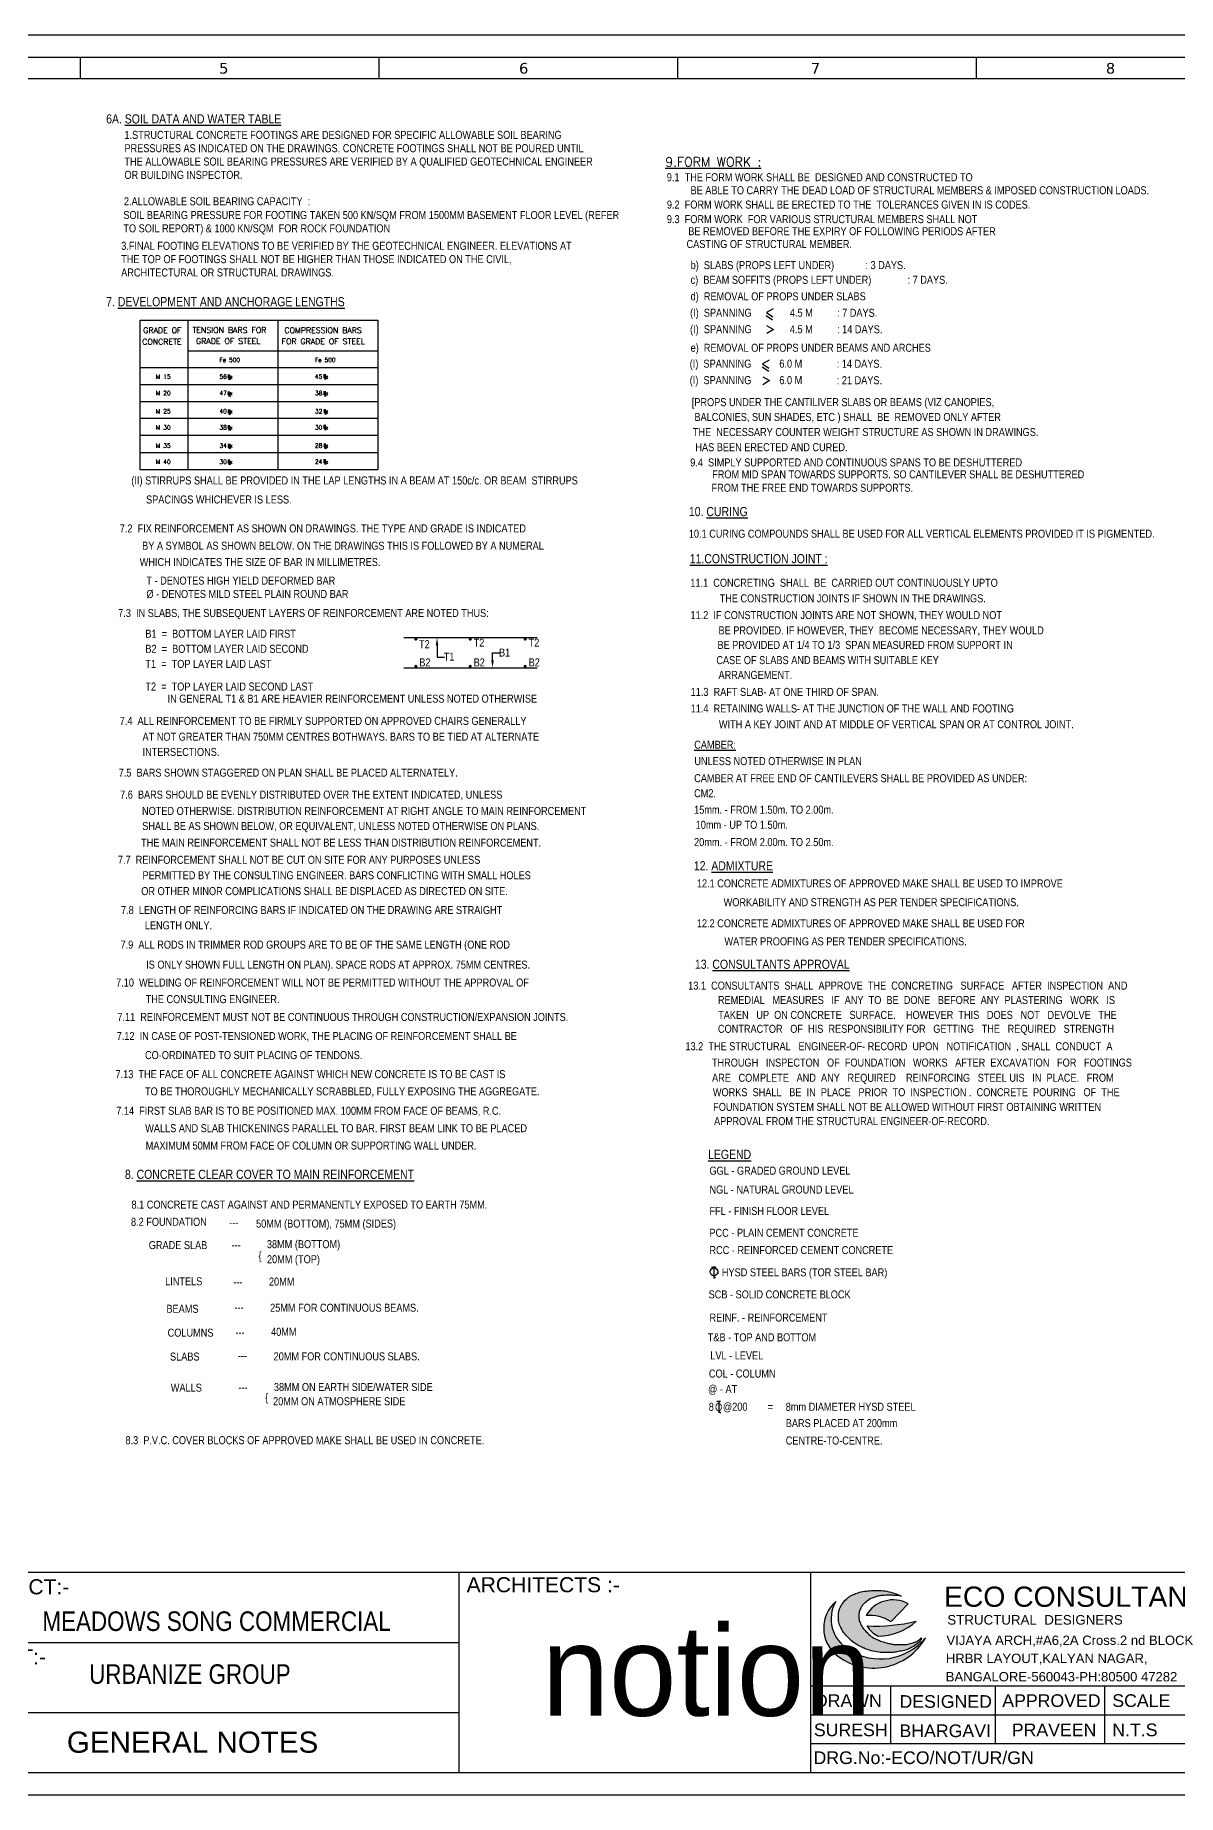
# Model space of a CAD drawing. Extents: x 1878645 to 3043969, y -1160829 to -603973.
# Drawn here: x 2347952 to 2385454, y -763093 to -705359 of the extents above; entities that cross this region are included whole.
import ezdxf
from ezdxf.enums import TextEntityAlignment as Align

# ---------------------------------------------------------------- set-up
doc = ezdxf.new("R2010")
doc.units = 0
doc.header["$LTSCALE"] = 100
for name, color, linetype in [('A-ANNO-TEXT', 8, 'Continuous'), ('COLUMN-NO', 7, 'Continuous'), ('MTEXT', 1, 'Continuous'), ('ST TEXT', 3, 'Continuous'), ('stext', 3, 'Continuous'), ('Text', 31, 'Continuous')]:
    doc.layers.add(name, color=color, linetype=linetype)
doc.layers.add('main', color=3, linetype='Continuous', lineweight=25)
doc.styles.add('ARIAL', font='arial.ttf')
doc.styles.add('DIM-1', font='ARIALN.TTF')
doc.styles.add('MTEXT', font='simplex.shx', dxfattribs={"height": 300})
doc.styles.add('RC', font='simplex.shx', dxfattribs={"height": 4})
doc.styles.get("Standard").update_dxf_attribs({"font": 'verdana.ttf'})
doc.styles.add('stext', font='simplex.shx', dxfattribs={"height": 225})
doc.styles.add('Style-font003', font='arial.ttf')
doc.styles.add('Tahoma', font='ARIALN.TTF')

# ---------------------------------------------------------------- blocks, each defined once
blk = doc.blocks.new('A$C03881B15')
h = blk.add_hatch(color=86)
edge = h.paths.add_edge_path()
edge.add_spline(control_points=[(80.1, 74.4), (78.8, 75), (76.7, 76), (73.1, 77.4), (68.2, 78.8), (61.3, 80.3), (50.9, 80.2), (41.2, 79.6), (33.1, 77.2), (27.9, 74.9), (22.8, 71.3), (18.9, 66), (15.4, 60.2), (15.2, 53.7), (15.1, 47.6), (18, 41.4), (21.2, 35.5), (26.3, 30.5), (32, 25.5), (38.1, 21.9), (44.7, 19.2), (51.2, 17.3), (58.3, 16.1), (65.4, 16), (71.5, 15.9), (77.5, 17.3), (84.1, 18.2), (90.9, 21), (96.9, 25.1), (99.8, 27.8), (101.8, 32.3), (97.9, 28.5), (95.3, 27.1), (90.7, 25.6), (85.7, 24), (79.6, 24.6), (74.1, 24.1), (69.1, 25), (64.3, 26.4), (59.4, 27.6), (54.1, 29.9), (49, 32.3), (44.8, 36.7), (40.7, 40.8), (38.2, 45.5), (36.3, 50.2), (36.4, 54.8), (36.7, 59.2), (38.6, 62.9), (41, 66), (44.5, 69.1), (48.8, 72.1), (53.6, 73.6), (57.4, 74.9), (61.9, 75.1), (66.9, 75.5), (72.1, 75.1), (76.5, 75.2), (79, 74.6), (80.1, 74.4)], knot_values=[0, 0, 0, 0, 4.246861, 7.151323, 11.574121, 19.568641, 28.284106, 42.532398, 48.483783, 53.661456, 59.51565, 66.913681, 73.498071, 79.210966, 85.953473, 91.616477, 99.444488, 105.843059, 113.009162, 122.067605, 127.0701, 134.32743, 142.216889, 148.745282, 155.694438, 160.400867, 167.046747, 175.449227, 182.569509, 187.795037, 189.591977, 192.748202, 196.718591, 201.178225, 206.385034, 212.489071, 219.22456, 222.909441, 227.611665, 234.117384, 238.200733, 244.721149, 251.073285, 256.13887, 262.138806, 266.82668, 271.11882, 275.84401, 280.031219, 283.282413, 287.51717, 294.218602, 298.74557, 302.327722, 306.174014, 312.165346, 317.363286, 321.907225, 325.229978, 325.229978, 325.229978, 325.229978], degree=3, periodic=0)
for points in [[(12.6, 68.9, 0.461258), (12.9, 13.7, 0.462447), (105.1, 31.1, -0.379805), (26.1, 19.1, -0.421297)], [(87.5, 66.4, 0.406571), (43.8, 54.4, -0.163156), (69.7, 48)], [(95.7, 48.3, -0.068364), (44.8, 43.5, 0.15409), (56.2, 33.1, 0.189191)]]:
    blk.add_hatch(color=8).paths.add_polyline_path(points)
at = {"color": 8}
blk.add_line((69.7, 48), (87.5, 66.4), dxfattribs=at)
for centre, radius, start, end in [((36.3, 41.4), 36.3, 130.7338, 229.7813), ((43.7, 50.6), 36.1, 149.4821, 240.8643), ((71.8, 38), 32.5, 61.1708, 149.6718), ((47.2, 12.6), 41.9, 57.5582, 94.6242), ((52.7, 231.2), 187.8, 267.5961, 283.2396), ((67, 56.4), 25.7, 210.0579, 245.0971), ((56.5, 91), 57.9, 269.72, 312.573), ((51.6, 61.6), 61.6, 231.0498, 330.3219), ((58.8, 69.6), 60.2, 237.0781, 320.2663)]:
    blk.add_arc(centre, radius, start, end, dxfattribs=at)
at = {"color": 86}
blk.add_spline([(80.1, 74.4), (76.3, 76.1), (73.6, 77.2), (69.3, 78.5), (61.5, 80), (52.8, 80.2), (38.6, 78.7), (32.9, 77), (28.2, 74.9), (23.4, 71.4), (18.8, 65.6), (15.9, 59.7), (15.2, 54.1), (15.6, 47.3), (17.7, 42.1), (21.7, 35.3), (26.2, 30.7), (31.6, 26.1), (39.4, 21.5), (44.1, 19.6), (51, 17.5), (58.8, 16.2), (65.3, 16), (72.3, 16.2), (76.9, 17.1), (83.4, 18.3), (91.2, 21.5), (97.1, 25.5), (100.5, 29.5), (101.1, 31.1), (98.6, 29.3), (95.2, 27.1), (91, 25.7), (85.9, 24.4), (79.8, 24.4), (73.1, 24.4), (69.5, 25), (64.9, 26.2), (58.7, 28), (54.9, 29.6), (49.2, 32.7), (44.5, 37), (41.1, 40.7), (38.1, 45.9), (36.5, 50.4), (36.4, 54.7), (37.1, 59.3), (38.9, 63.1), (40.8, 65.7), (44, 68.6), (49.6, 72.2), (53.9, 73.7), (57.3, 74.7), (61.1, 75.1), (67.1, 75.3), (72.3, 75.2), (76.9, 75), (80.1, 74.4)], degree=3, dxfattribs=at)

msp = doc.modelspace()

# ---------------------------------------------------------------- linework, layer by layer
at = {"color": 35}
for p, q in [((2388940.65769, -705358.56609), (2309534.18548, -705358.56609)), ((2309506.18602, -763093.45527), (2388912.65823, -763093.45527))]:
    msp.add_line(p, q, dxfattribs=at)
for p, q in [((2388212.6717, -706086.55208), (2310234.17201, -706086.55208)), ((2349433.41781, -706086.55208), (2349433.41781, -706786.53862)), ((2359233.22926, -706086.55208), (2359233.22926, -706786.53862)), ((2369033.04072, -706086.55208), (2369033.04072, -706786.53862)), ((2378832.85217, -706086.55208), (2378832.85217, -706786.53862)), ((2388212.6717, -706786.53862), (2310934.15854, -706786.53862)), ((2371940.56466, -714559.68186), (2372155.00697, -714697.46253)), ((2372171.50571, -714335.59606), (2371949.40516, -714458.06745)), ((2371949.40516, -714458.06745), (2372163.84746, -714595.84812)), ((2371958.85184, -714888.19613), (2372180.9524, -715010.66752)), ((2372180.9524, -715010.66752), (2371966.51009, -715148.44819)), ((2371811.65587, -716242.61851), (2372026.09818, -716380.39918)), ((2372042.59693, -716018.53271), (2371820.49637, -716141.0041)), ((2371820.49637, -716141.0041), (2372034.93868, -716278.78477)), ((2371829.94305, -716571.13277), (2372052.04361, -716693.60416)), ((2372052.04361, -716693.60416), (2371837.6013, -716831.38484)), ((2360049.39126, -725124.93734), (2364431.10185, -725124.93734)), ((2361140.39829, -725372.80234), (2361140.39829, -725765.26815)), ((2362961.69043, -725618.87045), (2363209.55543, -725618.87045)), ((2362961.69043, -725868.53235), (2362961.69043, -725618.87045)), ((2360049.39126, -726116.39735), (2364431.10185, -726116.39735)), ((2361140.39829, -725765.26815), (2361388.2633, -725765.26815)), ((2370144.48181, -745783.65739), (2370305.86667, -745783.65739)), ((2370220.42772, -745750.23962), (2370220.42772, -746158.17922)), ((2370220.42772, -746070.89918), (2370283.08312, -746131.61576)), ((2370325.70434, -750181.85826), (2370444.35668, -750181.85826)), ((2370382.03768, -750494.78115), (2370459.75038, -750563.37735)), ((2370385.03051, -750181.85826), (2370385.03051, -750561.54576)), ((2388212.6717, -755802.93939), (2310934.15854, -755802.93939)), ((2361864.38401, -762365.46927), (2361864.38401, -755816.97967)), ((2373413.35203, -762365.46927), (2373413.35203, -755816.97967)), ((2361864.38401, -758101.9705), (2345285.66746, -758101.9705)), ((2388212.6717, -759530.52382), (2373413.35203, -759530.52382)), ((2376021.35296, -759530.52382), (2376021.35296, -761420.48745)), ((2379457.47599, -759530.52382), (2379457.47599, -761420.48745)), ((2379457.47599, -759530.52382), (2379457.47599, -761420.48745)), ((2383045.69769, -759530.52382), (2383045.69769, -761420.48745)), ((2361864.38401, -760401.00161), (2345285.66746, -760401.00161)), ((2388212.6717, -760475.50564), (2373413.35203, -760475.50564)), ((2388212.6717, -761420.48745), (2373413.35203, -761420.48745)), ((2310234.17201, -762365.46927), (2388212.6717, -762365.46927))]:
    msp.add_line(p, q)
at = {"const_width": 49.573}
for points in [[(2360421.18876, -725174.51034, 1), (2360470.76176, -725174.51034, 1)], [(2362205.81678, -725174.51034, 1), (2362255.38978, -725174.51034, 1)], [(2364009.73135, -725174.51034, 1), (2364059.30435, -725174.51034, 1)], [(2360421.18876, -726066.82435, 1), (2360470.76176, -726066.82435, 1)], [(2362205.81678, -726066.82435, 1), (2362255.38978, -726066.82435, 1)], [(2364009.73135, -726066.82435, 1), (2364059.30435, -726066.82435, 1)]]:
    msp.add_lwpolyline(points, format="xyb", close=True, dxfattribs=at)
msp.add_circle((2370230.71349, -745933.14671), 128.37867)
for points in [[(2361099.08746, -725372.80234), (2361181.70913, -725372.80234), (2361140.39829, -725124.93734)], [(2363003.00126, -725868.53235), (2362920.37959, -725868.53235), (2362961.69043, -726116.39735)]]:
    msp.add_solid(points)
at = {"layer": 'main', "linetype": 'Continuous'}
for p, q in [((2351388.05691, -714711.56833), (2359193.55684, -714711.56833)), ((2351388.05691, -714711.56833), (2351388.05691, -719606.83816)), ((2352958.61993, -714711.56833), (2352958.61993, -719606.83816)), ((2355916.03433, -714711.56833), (2355916.03433, -719606.83816)), ((2359193.55684, -714711.56833), (2359193.55684, -719606.83816)), ((2352958.61993, -715709.64824), (2359193.55684, -715709.64824)), ((2351388.05691, -716263.90614), (2359193.55684, -716263.90614)), ((2351388.05691, -716818.16404), (2359193.55684, -716818.16404)), ((2351388.05691, -717372.42194), (2359193.55684, -717372.42194)), ((2351388.05691, -717926.67984), (2359193.55684, -717926.67984)), ((2351388.05691, -718480.93774), (2359193.55684, -718480.93774)), ((2351388.05691, -719052.58026), (2359193.55684, -719052.58026)), ((2351388.05691, -719606.83816), (2359193.55684, -719606.83816))]:
    msp.add_line(p, q, dxfattribs=at)
at = {"layer": 'ST TEXT'}
for p, q in [((2354315.93378, -717765.69094), (2354362.57541, -717801.64848)), ((2354315.93378, -718891.59136), (2354362.57541, -718927.54889))]:
    msp.add_line(p, q, dxfattribs=at)
at = {"layer": 'stext'}
for p, q in [((2354271.94475, -716501.85144), (2354341.35457, -716501.85144)), ((2354271.94475, -717056.10934), (2354341.35457, -717056.10934)), ((2354310.71699, -716501.85144), (2354310.71699, -716662.71859)), ((2354310.71699, -717056.10934), (2354310.71699, -717216.97649)), ((2354310.7612, -716618.37097), (2354357.40283, -716654.3285)), ((2357417.17268, -716496.64204), (2357486.5825, -716496.64204)), ((2357417.17268, -717050.89994), (2357486.5825, -717050.89994)), ((2357455.94492, -716496.64204), (2357455.94492, -716657.50919)), ((2357455.94492, -717050.89994), (2357455.94492, -717211.7671)), ((2357455.98913, -716613.16157), (2357502.63076, -716649.1191)), ((2354310.7612, -717172.62887), (2354357.40283, -717208.5864)), ((2357422.34526, -717643.96201), (2357491.75508, -717643.96201)), ((2357455.98913, -717167.41947), (2357502.63076, -717203.37701)), ((2357461.1175, -717643.96201), (2357461.1175, -717804.82917)), ((2354271.94475, -718164.62514), (2354341.35457, -718164.62514)), ((2354277.11733, -717649.17141), (2354346.52715, -717649.17141)), ((2354310.71699, -718164.62514), (2354310.71699, -718325.4923)), ((2354315.88957, -717649.17141), (2354315.88957, -717810.03857)), ((2357417.17268, -718159.41574), (2357486.5825, -718159.41574)), ((2357455.94492, -718159.41574), (2357455.94492, -718320.2829)), ((2357461.16171, -717760.48154), (2357507.80334, -717796.43908)), ((2354277.11733, -718775.07183), (2354346.52715, -718775.07183)), ((2354310.7612, -718281.14467), (2354357.40283, -718317.10221)), ((2354315.88957, -718775.07183), (2354315.88957, -718935.93898)), ((2357422.34526, -718769.86243), (2357491.75508, -718769.86243)), ((2357455.98913, -718275.93527), (2357502.63076, -718311.89281)), ((2357461.1175, -718769.86243), (2357461.1175, -718930.72958)), ((2354271.94475, -719290.52556), (2354341.35457, -719290.52556)), ((2354310.71699, -719290.52556), (2354310.71699, -719451.39271)), ((2357417.17268, -719285.31616), (2357486.5825, -719285.31616)), ((2357455.94492, -719285.31616), (2357455.94492, -719446.18331)), ((2357461.16171, -718886.38196), (2357507.80334, -718922.33949)), ((2354310.7612, -719407.04509), (2354357.40283, -719443.00262)), ((2357455.98913, -719401.83569), (2357502.63076, -719437.79322))]:
    msp.add_line(p, q, dxfattribs=at)

# ---------------------------------------------------------------- block references
at = {"color": 1, "xscale": 31.74413163942398, "yscale": 31.74413163942398, "zscale": 31.74413163942398, "rotation": 359.9999999999998}
msp.add_blockref('A$C03881B15', (2373831.8299, -758935.85495), dxfattribs=at)

# ---------------------------------------------------------------- texts
for s, p in [('5', (2353990.24673, -706619.0775)), ('6', (2363832.99349, -706619.0775)), ('7', (2373409.71997, -706619.0775)), ('8', (2383092.85455, -706619.0775))]:
    msp.add_text(s, height=349.99327).set_placement(p)
for s, height, style, p in [('9.1  THE FORM WORK SHALL BE  DESIGNED AND CONSTRUCTED TO', 262.5, 'Tahoma', (2368682.49449, -710149.0918)), ('BE ABLE TO CARRY THE DEAD LOAD OF STRUCTURAL MEMBERS & IMPOSED CONSTRUCTION LOADS.', 262.5, 'Tahoma', (2369461.48731, -710577.88527)), ('9.3  FORM WORK  FOR VARIOUS STRUCTURAL MEMBERS SHALL NOT', 262.5, 'Tahoma', (2368684.10332, -711525.45619)), ('9.2  FORM WORK SHALL BE ERECTED TO THE  TOLERANCES GIVEN IN IS CODES.', 262.5, 'Tahoma', (2368684.65429, -711047.54397)), ('BE REMOVED BEFORE THE EXPIRY OF FOLLOWING PERIODS AFTER', 262.5, 'Tahoma', (2369386.79259, -711921.94778)), (' CASTING OF STRUCTURAL MEMBER.', 262.5, 'Tahoma', (2369247.71802, -712341.91869)), ('b)  SLABS (PROPS LEFT UNDER)', 262.5, 'Tahoma', (2369463.8044, -713033.35357)), (': 3 DAYS.', 262.5, 'Tahoma', (2375201.75807, -713033.35357)), ('c)  BEAM SOFFITS (PROPS LEFT UNDER)', 262.5, 'Tahoma', (2369463.8044, -713516.04737)), (': 7 DAYS. ', 262.5, 'Tahoma', (2376583.97269, -713516.04737)), ('d)  REMOVAL OF PROPS UNDER SLABS', 262.5, 'Tahoma', (2369463.8044, -714057.92214)), ('(I)  SPANNING               4.5 M', 262.5, 'Tahoma', (2369445.93362, -714595.81479)), (': 7 DAYS.', 262.5, 'Tahoma', (2374270.23287, -714598.71851)), ('(I)  SPANNING               4.5 M', 262.5, 'Tahoma', (2369445.93362, -715136.61116)), (': 14 DAYS.', 262.5, 'Tahoma', (2374270.23287, -715139.51488)), ('e)  REMOVAL OF PROPS UNDER BEAMS AND ARCHES', 262.5, 'Tahoma', (2369463.8044, -715744.99528)), ('(I)  SPANNING           6.0 M', 262.5, 'Tahoma', (2369434.86446, -716267.11673)), (': 14 DAYS.', 262.5, 'Tahoma', (2374259.16371, -716270.02044)), ('(I)  SPANNING           6.0 M', 262.5, 'Tahoma', (2369434.86446, -716807.91309)), (': 21 DAYS.', 262.5, 'Tahoma', (2374259.16371, -716810.81681)), ('[PROPS UNDER THE CANTILIVER SLABS OR BEAMS (VIZ CANOPIES,', 262.5, 'Tahoma', (2369503.12092, -717530.32047)), (' BALCONIES, SUN SHADES, ETC ) SHALL  BE  REMOVED ONLY AFTER', 262.5, 'Tahoma', (2369506.41908, -718015.93291)), ('  THE  NECESSARY COUNTER WEIGHT STRUCTURE AS SHOWN IN DRAWINGS.', 262.5, 'Tahoma', (2369371.00534, -718511.58232)), (' HAS BEEN ERECTED AND CURED.', 262.5, 'Tahoma', (2369536.47776, -719007.81175)), ('9.4  SIMPLY SUPPORTED AND CONTINUOUS SPANS TO BE DESHUTTERED', 262.5, 'Tahoma', (2369450.72425, -719507.54578)), ('(II) STIRRUPS SHALL BE PROVIDED IN THE LAP LENGTHS IN A BEAM AT 150c/c. OR BEAM  STIRRUPS ', 262.5, 'Tahoma', (2351108.47307, -720099.17078)), ('FROM MID SPAN TOWARDS SUPPORTS. SO CANTILEVER SHALL BE DESHUTTERED', 262.5, 'Tahoma', (2370170.73582, -719897.37722)), ('SPACINGS WHICHEVER IS LESS.', 262.5, 'Tahoma', (2351590.99138, -720723.70261)), (' FROM THE FREE END TOWARDS SUPPORTS.', 262.5, 'Tahoma', (2370067.64463, -720338.65459)), ('7.2  FIX REINFORCEMENT AS SHOWN ON DRAWINGS. THE TYPE AND GRADE IS INDICATED', 262.5, 'Tahoma', (2350727.43989, -721672.844)), ('10.1 CURING COMPOUNDS SHALL BE USED FOR ALL VERTICAL ELEMENTS PROVIDED IT IS PIGMENTED.', 262.5, 'Tahoma', (2369404.61142, -721846.56977)), ('BY A SYMBOL AS SHOWN BELOW. ON THE DRAWINGS THIS IS FOLLOWED BY A NUMERAL', 262.5, 'Tahoma', (2351464.17271, -722240.50093)), ('WHICH INDICATES THE SIZE OF BAR IN MILLIMETRES.', 262.5, 'Tahoma', (2351382.31589, -722776.51919)), ('T - DENOTES HIGH YIELD DEFORMED BAR', 262.5, 'Tahoma', (2351603.01288, -723385.45141)), ('11.1  CONCRETING  SHALL  BE  CARRIED OUT CONTINUOUSLY UPTO', 262.5, 'Tahoma', (2369455.77086, -723456.31864)), ('%%c - DENOTES MILD STEEL PLAIN ROUND BAR', 262.5, 'Tahoma', (2351603.01288, -723824.63699)), ('THE CONSTRUCTION JOINTS IF SHOWN IN THE DRAWINGS.', 262.5, 'Tahoma', (2370417.19748, -723967.3879)), ('7.3  IN SLABS, THE SUBSEQUENT LAYERS OF REINFORCEMENT ARE NOTED THUS:', 262.5, 'Tahoma', (2350676.42027, -724447.80352)), ('11.2  IF CONSTRUCTION JOINTS ARE NOT SHOWN, THEY WOULD NOT', 262.5, 'Tahoma', (2369459.40726, -724516.37987)), ('B1  =  BOTTOM LAYER LAID FIRST', 262.5, 'Tahoma', (2351568.77943, -725127.60741)), ('BE PROVIDED. IF HOWEVER, THEY  BECOME NECESSARY, THEY WOULD', 262.5, 'Tahoma', (2370379.09638, -725018.43862)), ('B2  =  BOTTOM LAYER LAID SECOND', 262.5, 'Tahoma', (2351568.77943, -725623.33741)), ('T2', 262.5, 'Tahoma', (2360549.80453, -725471.19973)), ('T2', 262.5, 'Tahoma', (2362342.40497, -725422.27199)), ('T2', 262.5, 'Tahoma', (2364146.31953, -725422.27199)), (' BE PROVIDED AT 1/4 TO 1/3  SPAN MEASURED FROM SUPPORT IN', 262.5, 'Tahoma', (2370261.01041, -725495.71167)), ('T1  =  TOP LAYER LAID LAST', 262.5, 'Tahoma', (2351568.77943, -726119.06742)), ('B2', 262.5, 'Tahoma', (2360557.77695, -726069.0423)), ('B2', 262.5, 'Tahoma', (2362342.40497, -726069.0423)), ('B2', 262.5, 'Tahoma', (2364146.31953, -726069.0423)), (' CASE OF SLABS AND BEAMS WITH SUITABLE KEY', 262.5, 'Tahoma', (2370224.83045, -725994.33194)), ('ARRANGEMENT.', 262.5, 'Tahoma', (2370379.22016, -726479.95602)), ('T2  =  TOP LAYER LAID SECOND LAST', 262.5, 'Tahoma', (2351568.77943, -726859.99594)), ('11.3  RAFT SLAB- AT ONE THIRD OF SPAN.', 262.5, 'Tahoma', (2369464.58637, -727037.22987)), ('IN GENERAL T1 & B1 ARE HEAVIER REINFORCEMENT UNLESS NOTED OTHERWISE ', 262.5, 'Tahoma', (2352296.1536, -727258.24303)), ('11.4  RETAINING WALLS- AT THE JUNCTION OF THE WALL AND FOOTING', 262.5, 'Tahoma', (2369464.58637, -727581.38375)), ('7.4  ALL REINFORCEMENT TO BE FIRMLY SUPPORTED ON APPROVED CHAIRS GENERALLY', 262.5, 'Tahoma', (2350726.87715, -727988.45166)), ('WITH A KEY JOINT AND AT MIDDLE OF VERTICAL SPAN OR AT CONTROL JOINT.', 262.5, 'Tahoma', (2370392.94486, -728098.11589)), ('AT NOT GREATER THAN 750MM CENTRES BOTHWAYS. BARS TO BE TIED AT ALTERNATE', 262.5, 'Tahoma', (2351475.57489, -728506.83443)), ('%%uCAMBER:', 262.5, 'Tahoma', (2369582.54229, -728768.94824)), ('INTERSECTIONS.', 262.5, 'Tahoma', (2351475.57489, -729007.15735)), ('UNLESS NOTED OTHERWISE IN PLAN', 262.5, 'Tahoma', (2369586.9645, -729307.76446)), ('7.5  BARS SHOWN STAGGERED ON PLAN SHALL BE PLACED ALTERNATELY.', 262.5, 'Tahoma', (2350693.73291, -729686.74538)), ('CAMBER AT FREE END OF CANTILEVERS SHALL BE PROVIDED AS UNDER:', 262.5, 'Tahoma', (2369582.26094, -729867.82719)), ('7.6  BARS SHOULD BE EVENLY DISTRIBUTED OVER THE EXTENT INDICATED, UNLESS', 262.5, 'Tahoma', (2350738.74243, -730407.41789)), ('CM2. ', 262.5, 'Tahoma', (2369578.22806, -730361.99725)), ('NOTED OTHERWISE. DISTRIBUTION REINFORCEMENT AT RIGHT ANGLE TO MAIN REINFORCEMENT', 262.5, 'Tahoma', (2351458.24199, -730942.33349)), ('15mm. - FROM 1.50m. TO 2.00m.', 262.5, 'Tahoma', (2369578.22806, -730902.55304)), ('SHALL BE AS SHOWN BELOW, OR EQUIVALENT, UNLESS NOTED OTHERWISE ON PLANS. ', 262.5, 'Tahoma', (2351464.30426, -731437.16231)), ('10mm - UP TO 1.50m.', 262.5, 'Tahoma', (2369630.39714, -731397.04756)), ('THE MAIN REINFORCEMENT SHALL NOT BE LESS THAN DISTRIBUTION REINFORCEMENT.', 262.5, 'Tahoma', (2351427.90986, -731982.49453)), ('20mm. - FROM 2.00m. TO 2.50m.', 262.5, 'Tahoma', (2369578.22806, -731964.95865)), ('  7.7  REINFORCEMENT SHALL NOT BE CUT ON SITE FOR ANY PURPOSES UNLESS', 262.5, 'Tahoma', (2350499.84076, -732546.00381)), ('PERMITTED BY THE CONSULTING ENGINEER. BARS CONFLICTING WITH SMALL HOLES', 262.5, 'Tahoma', (2351473.61313, -733053.33324)), ('12.1 CONCRETE ADMIXTURES OF APPROVED MAKE SHALL BE USED TO IMPROVE', 262.5, 'Tahoma', (2369669.19334, -733319.96379)), ('OR OTHER MINOR COMPLICATIONS SHALL BE DISPLACED AS DIRECTED ON SITE.', 262.5, 'Tahoma', (2351434.42616, -733573.62315)), ('WORKABILITY AND STRENGTH AS PER TENDER SPECIFICATIONS.', 262.5, 'Tahoma', (2370548.38793, -733936.61918)), ('7.8  LENGTH OF REINFORCING BARS IF INDICATED ON THE DRAWING ARE STRAIGHT', 262.5, 'Tahoma', (2350768.87472, -734192.60477)), ('12.2 CONCRETE ADMIXTURES OF APPROVED MAKE SHALL BE USED FOR', 262.5, 'Tahoma', (2369669.19334, -734629.79325)), ('LENGTH ONLY.', 262.5, 'Tahoma', (2351550.86265, -734695.89446)), ('WATER PROOFING AS PER TENDER SPECIFICATIONS.', 262.5, 'Tahoma', (2370574.40736, -735222.58923)), ('  7.9  ALL RODS IN TRIMMER ROD GROUPS ARE TO BE OF THE SAME LENGTH (ONE ROD', 262.5, 'Tahoma', (2350587.28483, -735329.4218)), ('IS ONLY SHOWN FULL LENGTH ON PLAN). SPACE RODS AT APPROX. 75MM CENTRES.', 262.5, 'Tahoma', (2351596.12024, -735985.25464)), ('7.10  WELDING OF REINFORCEMENT WILL NOT BE PERMITTED WITHOUT THE APPROVAL OF', 262.5, 'Tahoma', (2350608.35409, -736572.99592)), ('13.1  CONSULTANTS  SHALL  APPROVE  THE  CONCRETING   SURFACE   AFTER  INSPECTION  AND', 262.5, 'Tahoma', (2369383.53776, -736674.1693)), ('THE CONSULTING ENGINEER.', 262.5, 'Tahoma', (2351577.73519, -737117.68279)), ('REMEDIAL   MEASURES   IF  ANY  TO  BE  DONE   BEFORE  ANY  PLASTERING   WORK   IS  ', 262.5, 'Tahoma', (2370360.79346, -737146.05537)), ('7.11  REINFORCEMENT MUST NOT BE CONTINUOUS THROUGH CONSTRUCTION/EXPANSION JOINTS.', 262.5, 'Tahoma', (2350648.74364, -737702.7169)), ('TAKEN   UP  ON CONCRETE   SURFACE.    HOWEVER  THIS   DOES   NOT   DEVOLVE   THE   ', 262.5, 'Tahoma', (2370367.31935, -737635.50099)), ('CONTRACTOR   OF  HIS  RESPONSIBILITY FOR   GETTING   THE   REQUIRED   STRENGTH  ', 262.5, 'Tahoma', (2370361.52689, -738091.01943)), ('7.12  IN CASE OF POST-TENSIONED WORK, THE PLACING OF REINFORCEMENT SHALL BE ', 262.5, 'Tahoma', (2350628.54887, -738328.09822)), ('13.2  THE STRUCTURAL   ENGINEER-OF- RECORD  UPON   NOTIFICATION  , SHALL  CONDUCT  A ', 262.5, 'Tahoma', (2369293.67548, -738663.59616)), ('CO-ORDINATED TO SUIT PLACING OF TENDONS.', 262.5, 'Tahoma', (2351557.54042, -738953.48023)), (' THROUGH   INSPECTON   OF  FOUNDATION   WORKS   AFTER  EXCAVATION   FOR   FOOTINGS  ', 262.5, 'Tahoma', (2370080.38881, -739200.01606)), ('7.13  THE FACE OF ALL CONCRETE AGAINST WHICH NEW CONCRETE IS TO BE CAST IS', 262.5, 'Tahoma', (2350588.15772, -739578.86156)), (' ARE   COMPLETE   AND  ANY   REQUIRED    REINFORCING   STEEL UIS   IN  PLACE.   FROM  ', 262.5, 'Tahoma', (2370084.09504, -739697.56222)), ('TO BE THOROUGHLY MECHANICALLY SCRABBLED, FULLY EXPOSING THE AGGREGATE.', 262.5, 'Tahoma', (2351557.54042, -740143.72205)), ('WORKS  SHALL   BE  IN  PLACE   PRIOR  TO  INSPECTION .  CONCRETE  POURING   OF  THE   ', 262.5, 'Tahoma', (2370194.2593, -740172.12651)), ('7.14  FIRST SLAB BAR IS TO BE POSITIONED MAX. 100MM FROM FACE OF BEAMS, R.C.', 262.5, 'Tahoma', (2350612.51871, -740780.71956)), ('FOUNDATION SYSTEM SHALL NOT BE ALLOWED WITHOUT FIRST OBTAINING WRITTEN ', 262.5, 'Tahoma', (2370204.99381, -740653.87688)), ('WALLS AND SLAB THICKENINGS PARALLEL TO BAR. FIRST BEAM LINK TO BE PLACED', 262.5, 'Tahoma', (2351563.68742, -741352.27013)), ('APPROVAL FROM THE STRUCTURAL ENGINEER-OF-RECORD.', 262.5, 'Tahoma', (2370234.19541, -741120.66046)), ('MAXIMUM 50MM FROM FACE OF COLUMN OR SUPPORTING WALL UNDER.', 262.5, 'Tahoma', (2351579.51295, -741921.34337)), ('GGL - GRADED GROUND LEVEL', 262.5, 'Tahoma', (2370082.63971, -742745.74814)), ('8.1 CONCRETE CAST AGAINST AND PERMANENTLY EXPOSED TO EARTH 75MM.', 262.5, 'Tahoma', (2351112.84774, -743859.2574)), ('NGL - NATURAL GROUND LEVEL', 262.5, 'Tahoma', (2370082.63971, -743365.34153)), ('8.2 FOUNDATION', 262.5, 'Tahoma', (2351096.28521, -744424.55854)), ('FFL - FINISH FLOOR LEVEL', 262.5, 'Tahoma', (2370082.63971, -744067.22002)), ('---', 262.5, 'Tahoma', (2354318.22447, -744443.68288)), ('50MM (BOTTOM), 75MM (SIDES)', 262.5, 'Tahoma', (2355202.40767, -744482.50617)), ('PCC - PLAIN CEMENT CONCRETE', 262.5, 'Tahoma', (2370082.63971, -744783.72863)), ('    GRADE SLAB', 262.5, 'Tahoma', (2351345.6216, -745187.42047)), ('---', 262.5, 'Tahoma', (2354396.73391, -745182.73313)), ('{', 262.5, 'Tahoma', (2355278.04407, -745537.04325)), ('38MM (BOTTOM)', 262.5, 'Tahoma', (2355556.44903, -745157.47877)), ('RCC - REINFORCED CEMENT CONCRETE', 262.5, 'Tahoma', (2370082.63971, -745351.48889)), ('20MM (TOP)', 262.5, 'Tahoma', (2355559.76772, -745651.73496)), ('   - HYSD STEEL BARS (TOR STEEL BAR)', 262.5, 'Tahoma', (2370055.10115, -746082.74076)), ('LINTELS', 262.5, 'Tahoma', (2352216.24998, -746376.58471)), ('---', 262.5, 'Tahoma', (2354453.57086, -746398.48831)), ('20MM', 262.5, 'Tahoma', (2355624.26549, -746384.67151)), ('BEAMS', 262.5, 'Tahoma', (2352259.71807, -747278.61479)), ('25MM FOR CONTINUOUS BEAMS. ', 262.5, 'Tahoma', (2355662.39505, -747242.92994)), ('SCB - SOLID CONCRETE BLOCK', 262.5, 'Tahoma', (2370055.10115, -746805.33997)), ('---', 262.5, 'Tahoma', (2354491.70042, -747225.64293)), ('REINF. - REINFORCEMENT', 262.5, 'Tahoma', (2370082.63971, -747564.84281)), ('COLUMNS', 262.5, 'Tahoma', (2352298.93097, -748062.01618)), ('---', 262.5, 'Tahoma', (2354524.13107, -748050.05542)), ('40MM ', 262.5, 'Tahoma', (2355694.8257, -748032.33382)), ('T&B - TOP AND BOTTOM', 262.5, 'Tahoma', (2370027.56259, -748214.11221)), ('SLABS', 262.5, 'Tahoma', (2352377.35678, -748845.41757)), ('---', 262.5, 'Tahoma', (2354605.94834, -748816.99216)), ('20MM FOR CONTINUOUS SLABS.', 262.5, 'Tahoma', (2355776.64298, -748839.36384)), ('LVL - LEVEL', 262.5, 'Tahoma', (2370110.17826, -748809.64806)), ('COL - COLUMN', 262.5, 'Tahoma', (2370064.08121, -749403.33797)), ('WALLS', 262.5, 'Tahoma', (2352402.56507, -749865.19759)), ('---', 262.5, 'Tahoma', (2354615.69507, -749848.98144)), ('{', 262.5, 'Tahoma', (2355501.8774, -750179.11449)), ('38MM ON EARTH SIDE/WATER SIDE', 262.5, 'Tahoma', (2355786.3897, -749844.53355)), ('@ - AT', 262.5, 'Tahoma', (2370036.54265, -749913.94384)), ('20MM ON ATMOSPHERE SIDE', 262.5, 'Tahoma', (2355759.38533, -750312.1183)), ('=', 262.5, 'Tahoma', (2371991.05622, -750492.92021)), ('8mm DIAMETER HYSD STEEL', 262.5, 'Tahoma', (2372586.74513, -750492.92021)), ('BARS PLACED AT 200mm', 262.5, 'Tahoma', (2372586.74513, -751028.86035)), ('8.3  P.V.C. COVER BLOCKS OF APPROVED MAKE SHALL BE USED IN CONCRETE.', 262.5, 'Tahoma', (2350913.94646, -751589.34732)), ('CENTRE-TO-CENTRE.', 262.5, 'Tahoma', (2372586.74513, -751600.49536)), ('STRUCTURAL  DESIGNERS ', 313.0662562, 'ARIAL', (2377888.74009, -757508.92911)), ('VIJAYA ARCH,#A6,2A Cross.2 nd BLOCK', 306.8049311, 'ARIAL', (2377862.41304, -758176.573)), ('HRBR LAYOUT,KALYAN NAGAR,', 306.8049311, 'ARIAL', (2377840.78005, -758770.75536)), ('BANGALORE-560043-PH:80500 47282', 306.8049311, 'ARIAL', (2377837.73735, -759371.82704)), ('APPROVED', 415.792, 'ARIAL', (2379692.67277, -760210.63459)), ('SCALE', 415.792, 'ARIAL', (2383303.99698, -760210.36172)), ('DRAWN', 415.792, 'ARIAL', (2373544.06411, -760210.63459)), ('DESIGNED', 415.792, 'ARIAL', (2376319.26759, -760239.57127)), ('SURESH', 415.792, 'ARIAL', (2373509.52169, -761171.2521)), ('BHARGAVI', 415.792, 'ARIAL', (2376319.26759, -761200.18878)), ('PRAVEEN', 415.792, 'ARIAL', (2380005.01161, -761171.2521)), ('N.T.S', 415.792, 'ARIAL', (2383303.99698, -761170.97923)), ('GENERAL NOTES', 694.8218935, 'ARIAL', (2348991.84377, -761713.61842)), ('DRG.No:-ECO/NOT/UR/GN', 415.7920001, 'ARIAL', (2373498.83399, -762083.88709))]:
    msp.add_text(s, height=height, dxfattribs=dict(style=style)).set_placement(p)
at = {"style": 'Tahoma'}
for s, p in [('T1', (2361538.15192, -725749.6326)), ('B1', (2363359.44424, -725613.41908))]:
    msp.add_text(s, height=262.5, dxfattribs=at).set_placement(p, align=Align.MIDDLE)
msp.add_text('O', height=262.5, dxfattribs=at).set_placement((2370385.03051, -750371.70201), align=Align.MIDDLE_CENTER)
at = {"color": 86, "style": 'ARIAL'}
msp.add_text('ECO CONSULTANTS', height=664.9192402, dxfattribs=at).set_placement((2377781.02453, -756925.33741))
at = {"color": 2, "char_height": 262.5, "attachment_point": 1, "style": 'Tahoma'}
for s, insert, width in [('1.STRUCTURAL CONCRETE FOOTINGS ARE DESIGNED FOR SPECIFIC ALLOWABLE SOIL BEARING PRESSURES AS INDICATED ON THE DRAWINGS. CONCRETE FOOTINGS SHALL NOT BE POURED UNTIL THE ALLOWABLE SOIL BEARING PRESSURES ARE VERIFIED BY A QUALIFIED GEOTECHNICAL ENGINEER OR BUILDING INSPECTOR.    ', (2350881.87445, -708497.79327), 15401.2524651), ('2.ALLOWABLE SOIL BEARING CAPACITY  :', (2350864.52202, -710676.93215), 16565.1273248), ('SOIL BEARING PRESSURE FOR FOOTING TAKEN 500 KN/SQM FROM 1500MM BASEMENT FLOOR LEVEL (REFER TO SOIL REPORT) & 1000 KN/SQM  FOR ROCK FOUNDATION', (2350846.15594, -711127.29482), 16565.1273248), ('3.FINAL FOOTING ELEVATIONS TO BE VERIFIED BY THE GEOTECHNICAL ENGINEER. ELEVATIONS AT THE TOP OF FOOTINGS SHALL NOT BE HIGHER THAN THOSE INDICATED ON THE CIVIL, ARCHITECTURAL OR STRUCTURAL DRAWINGS.    ', (2350775.00813, -712138.00825), 15054.1088709)]:
    msp.add_mtext(s, dxfattribs=dict(at, insert=insert, width=width))
at = {"style": 'Tahoma'}
msp.add_attdef('8', text='', height=262.5, dxfattribs=at).set_placement((2370227.86821, -750494.75227), align=Align.RIGHT)
msp.add_attdef('@200', (2370524.12435, -750491.2634), '', height=262.5, dxfattribs=at)
at = {"layer": 'A-ANNO-TEXT', "style": 'DIM-1'}
for s, p in [('MEADOWS SONG COMMERCIAL ', (2348189.54342, -757717.5827)), ('URBANIZE GROUP', (2349723.66748, -759452.94935))]:
    msp.add_text(s, height=641.52, dxfattribs=at).set_placement(p)
at = {"layer": 'A-ANNO-TEXT', "insert": (2364581.33601, -757533.0167), "char_height": 2968.4504583, "width": 110018.0230473, "attachment_point": 1}
msp.add_mtext('\\pxql;{\\fNiagara Solid|b0|i0|c0|p82;\\C251;n\\C252;otio\\C251;n}', dxfattribs=at)
at = {"layer": 'COLUMN-NO', "style": 'Style-font003'}
for s, height, p in [('PROJECT:-', 494.574453, (2345426.08701, -756515.27025)), ('ARCHITECTS :- ', 494.5744534, (2362112.70324, -756447.23354)), ('CLIENT:-', 494.574453, (2345426.08701, -758814.30136))]:
    msp.add_text(s, height=height, dxfattribs=at).set_placement(p)
at = {"layer": 'MTEXT', "style": 'MTEXT'}
for s, p in [('CONCRETE', (2351465.22709, -715511.66785)), ('GRADE OF', (2351497.91704, -715134.33377)), ('TENSION BARS FOR', (2353112.88116, -715128.93023)), (' GRADE OF STEEL', (2353104.78563, -715490.75804)), ('FOR GRADE OF STEEL', (2356040.49421, -715499.00766)), ('COMPRESSION BARS ', (2356133.44938, -715134.07723))]:
    msp.add_text(s, height=187.5, dxfattribs=at).set_placement(p)
at = {"layer": 'stext', "style": 'stext'}
for s, p in [('M 15', (2351914.55142, -716628.896)), ('56 x ', (2354000.34132, -716628.896)), ('Fe 500', (2354000.34132, -716085.28484)), ('45 x  ', (2357134.00872, -716628.896)), ('Fe 500', (2357134.00872, -716085.28484)), ('M 20', (2351914.55142, -717172.50716)), ('47 x  ', (2354000.34132, -717172.50716)), ('o', (2354257.95443, -716617.79149)), ('38 x  ', (2357134.00872, -717172.50716)), ('o', (2357403.18236, -716612.58209)), ('M 25', (2351914.55142, -717767.61231)), ('40 x  ', (2354000.34132, -717767.61231)), ('o', (2354257.95443, -717172.04939)), ('32 x  ', (2357134.00872, -717767.61231)), ('o', (2357403.18236, -717166.83999)), ('M 30', (2351914.55142, -718298.33996)), ('38 x  ', (2354000.34132, -718298.33996)), ('o', (2354257.95443, -718280.56519)), ('o', (2354263.12701, -717765.11146)), ('30 x  ', (2357134.00872, -718298.33996)), ('o', (2357403.18236, -718275.35579)), ('o', (2357408.35494, -717759.90206)), ('M 35', (2351914.55142, -718893.51273)), ('34 x  ', (2354000.34132, -718893.51273)), ('o', (2354263.12701, -718891.01187)), ('28 x  ', (2357134.00872, -718893.51273)), ('o', (2357408.35494, -718885.80248)), ('M 40', (2351914.55142, -719424.24037)), ('30 x  ', (2354000.34132, -719424.24037)), ('o', (2354257.95443, -719406.46561)), ('24 x  ', (2357134.00872, -719424.24037)), ('o', (2357403.18236, -719401.25621))]:
    msp.add_text(s, height=140.625, dxfattribs=at).set_placement(p)
at = {"layer": 'Text', "color": 6}
for s, style, p in [('6A. %%USOIL DATA AND WATER TABLE', 'Tahoma', (2350281.85624, -708254.6215)), ('%%U9.FORM WORK :', 'RC', (2368633.45101, -709666.10068)), ('7. %%UDEVELOPMENT AND ANCHORAGE LENGTHS', 'Tahoma', (2350281.85624, -714253.12953)), ('10. %%UCURING', 'Tahoma', (2369408.43121, -721138.16803)), ('%%U11.CONSTRUCTION JOINT :', 'Tahoma', (2369435.43306, -722684.80032)), ('12. %%UADMIXTURE', 'Tahoma', (2369570.46161, -732760.83768)), ('13. %%UCONSULTANTS APPROVAL', 'Tahoma', (2369604.21071, -735991.36398)), ('%%ULEGEND', 'Tahoma', (2370036.20386, -742229.97325)), ('8. %%UCONCRETE CLEAR COVER TO MAIN REINFORCEMENT', 'Tahoma', (2350898.39337, -742884.51881))]:
    msp.add_text(s, height=300, dxfattribs=dict(at, style=style)).set_placement(p)

doc.saveas('drawing.dxf')
